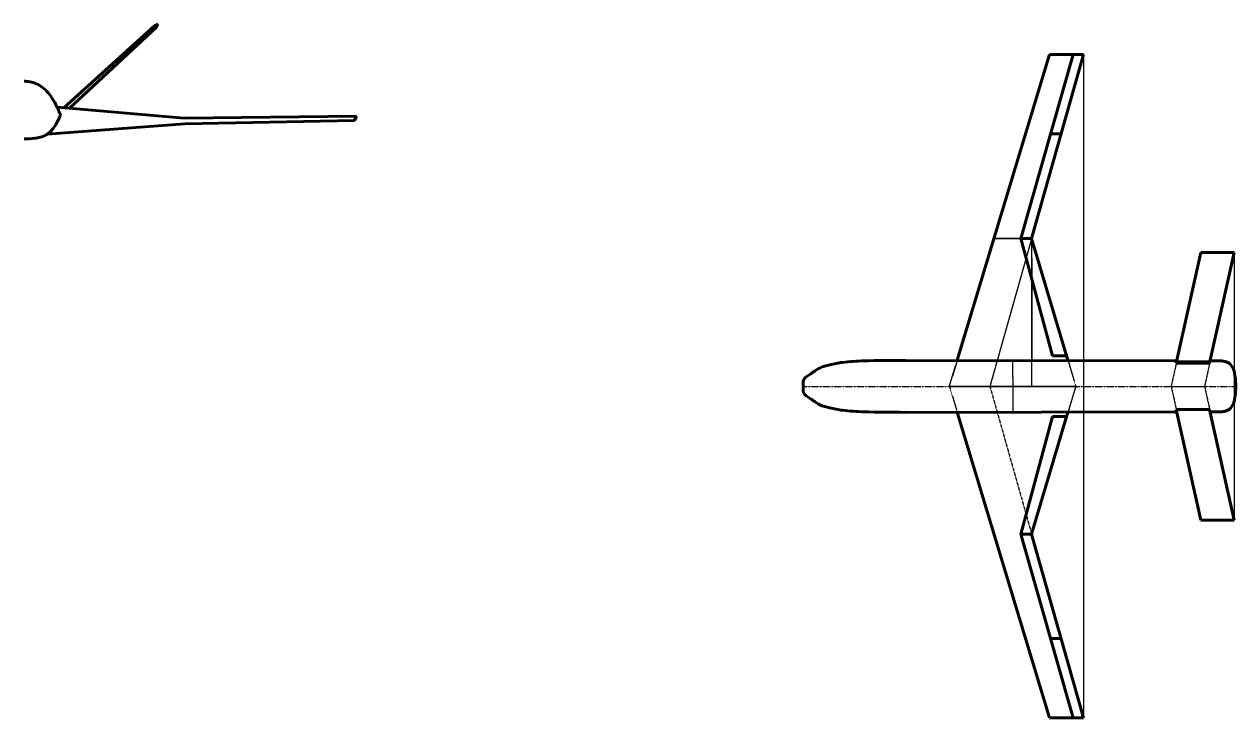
# Model space of a CAD drawing. Header units: millimetres. Extents: x 38559 to 1932156, y -475559 to 1027176.
# Drawn here: x 97752 to 134312, y -30214 to -9297 of the extents above; entities that cross this region are included whole.
import ezdxf

# ---------------------------------------------------------------- set-up
doc = ezdxf.new("R2010")
doc.units = ezdxf.units.MM
doc.linetypes.add('CENTER', pattern=[2, 1.25, -0.25, 0.25, -0.25])
doc.linetypes.add('DASHED', pattern=[0.75, 0.5, -0.25])
for name, color, linetype, lineweight in [('_axes (Оси)', 6, 'CENTER', 30), ('_basic (Основной)', 4, 'Continuous', 60), ('_invisible (Невидимый)', 1, 'DASHED', 30)]:
    doc.layers.add(name, color=color, linetype=linetype, lineweight=lineweight)

msp = doc.modelspace()

# ---------------------------------------------------------------- linework, layer by layer
at = {"layer": '_axes (Оси)', "transparency": 33554687}
msp.add_line((121264.153, -20218.005), (134311.976, -20218.005), dxfattribs=at)
msp.add_line((121264.153, -20218.005), (134311.976, -20218.005), dxfattribs=at)
at = {"layer": '_basic (Основной)', "transparency": 33554687}
for p, q in [((101684.992, -9347.468), (98949.255, -11819.903)), ((101736.494, -9392.124), (99103.464, -11833.04)), ((101791.517, -9296.549), (101684.992, -9347.468)), ((101791.517, -9296.549), (101736.494, -9392.124)), ((125907.134, -19432.398), (128691.967, -10213.853)), ((127823.565, -15755.281), (129405.795, -10213.853)), ((129716.305, -10213.853), (128151.83, -15755.281)), ((128691.967, -10213.853), (129716.305, -10213.853)), ((102574.498, -12128.724), (98743.781, -11802.4)), ((102600.515, -12299.734), (98442.53, -12613.708)), ((107778.018, -12067.535), (102574.498, -12128.724)), ((107713.92, -12202.215), (102600.515, -12299.734)), ((107713.92, -12202.215), (107778.018, -12067.535)), ((128724.478, -12600.024), (129042.633, -12600.024)), ((128151.83, -15755.281), (127823.565, -15755.281)), ((127823.565, -15755.281), (128783.584, -19299.11)), ((128151.83, -15755.281), (129247.586, -19429.527)), ((132515.971, -19521.505), (133256.789, -16178.876)), ((133256.789, -16178.876), (134265.318, -16178.876)), ((133524.054, -19521.505), (134265.318, -16178.876)), ((128783.584, -19299.11), (129208.693, -19299.11)), ((124343.52, -19433.68), (132533.047, -19444.458)), ((132515.971, -19521.505), (133524.054, -19521.505)), ((133828.611, -19446.163), (133540.72, -19446.352)), ((124343.52, -21002.33), (132533.047, -20991.552)), ((125907.134, -20995.307), (128691.967, -30213.853)), ((127823.565, -24672.424), (128783.584, -21128.595)), ((128151.83, -24672.424), (129247.586, -20998.178)), ((128783.584, -21128.595), (129208.693, -21128.595)), ((132515.971, -20914.505), (133256.789, -24257.135)), ((132515.971, -20914.505), (133524.054, -20914.505)), ((133524.054, -20914.505), (134265.318, -24257.135)), ((133828.611, -20989.847), (133540.72, -20989.658)), ((133256.789, -24257.135), (134265.318, -24257.135)), ((128151.83, -24672.424), (127823.565, -24672.424)), ((127823.565, -24672.424), (129405.795, -30213.853)), ((129716.305, -30213.853), (128151.83, -24672.424)), ((128724.478, -27827.681), (129042.633, -27827.681)), ((128691.967, -30213.853), (129716.305, -30213.853))]:
    msp.add_line(p, q, dxfattribs=at)
for points in [[(97752.388, -11014.521), (97916.555, -11029.2), (98125.461, -11091.182), (98306.621, -11206.989), (98484.517, -11379.884), (98617.124, -11561.55), (98692.199, -11695.299), (98783.596, -11891.029), (98848.879, -12039.458)], [(98848.879, -12039.458), (98775.197, -12186.651), (98693.904, -12339.884), (98599.156, -12476.059), (98504.486, -12568.615), (98427.308, -12623.121), (98230.764, -12703.337), (98071.264, -12737.274), (97752.388, -12750.643)], [(121264.153, -20218.005), (121264.153, -20035.728), (121474.258, -19846.105), (121758.518, -19664.729), (122063.377, -19565.796), (122446.51, -19495.718), (123085.064, -19450.374), (124343.52, -19433.68)], [(133828.611, -19446.163), (133964.428, -19464.301), (134109.012, -19521.48), (134242.198, -19703.678), (134295.273, -19941.015), (134311.976, -20218.005)], [(121264.153, -20218.005), (121264.153, -20400.283), (121474.258, -20589.905), (121758.518, -20771.282), (122063.377, -20870.214), (122446.51, -20940.292), (123085.064, -20985.636), (124343.52, -21002.33)], [(133828.611, -20989.847), (133964.428, -20971.709), (134109.012, -20914.53), (134242.198, -20732.332), (134295.273, -20494.995), (134311.976, -20218.005)]]:
    msp.add_spline(points, degree=3, dxfattribs=at)
at = {"layer": '_invisible (Невидимый)', "transparency": 33554687}
for p, q in [((128691.967, -10213.853), (129716.305, -10213.853)), ((129716.305, -10213.853), (129716.305, -30213.853)), ((128151.83, -15755.281), (126891.898, -20218.005)), ((128151.83, -15755.281), (127017.955, -15755.281)), ((127017.955, -15755.281), (128151.83, -15755.281)), ((128151.83, -15755.281), (128151.83, -20218.005)), ((128151.83, -15755.281), (128158.661, -19431.551)), ((133256.789, -16178.876), (134265.318, -16178.876)), ((134265.318, -16178.876), (134265.318, -24257.135)), ((125907.134, -19432.398), (125669.809, -20218.005)), ((125906.125, -19435.736), (129247.586, -19429.527)), ((125907.134, -19432.398), (127112.906, -19435.189)), ((127578.942, -19436.268), (127580.998, -20998.07)), ((129247.586, -19429.527), (129482.731, -20218.005)), ((132515.971, -19521.505), (132361.607, -20218.005)), ((132533.047, -19444.458), (133540.72, -19446.352)), ((133524.054, -19521.505), (133369.597, -20218.005)), ((125669.809, -20218.005), (125907.134, -20995.307)), ((126891.898, -20218.005), (125669.809, -20218.005)), ((125669.809, -20218.005), (126891.898, -20218.005)), ((125669.809, -20218.005), (129482.731, -20218.005)), ((126891.898, -20218.005), (128151.83, -24672.424)), ((129482.731, -20218.005), (129247.586, -20998.178)), ((132361.607, -20218.005), (132515.971, -20914.505)), ((132361.607, -20218.005), (133369.597, -20218.005)), ((133369.597, -20218.005), (133524.054, -20914.505))]:
    msp.add_line(p, q, dxfattribs=at)
for points in [[(125669.809, -20218.005), (128691.967, -10213.853), (129716.305, -10213.853), (126891.898, -20218.005), (125669.809, -20218.005)], [(125906.125, -19435.736), (128691.967, -10213.853), (129716.305, -10213.853), (127112.303, -19437.324), (125906.125, -19435.736)], [(125669.809, -20218.005), (127017.955, -15755.281), (128151.83, -15755.281), (129482.731, -20218.005), (125669.809, -20218.005)], [(125906.125, -19435.736), (127017.955, -15755.281), (128151.83, -15755.281), (129250.751, -19440.138), (125907.134, -19432.398)], [(132515.971, -19521.505), (133256.789, -16178.876), (134265.318, -16178.876), (133524.054, -19521.505), (132515.971, -19521.505)]]:
    msp.add_lwpolyline(points, dxfattribs=at)

doc.saveas('drawing.dxf')
